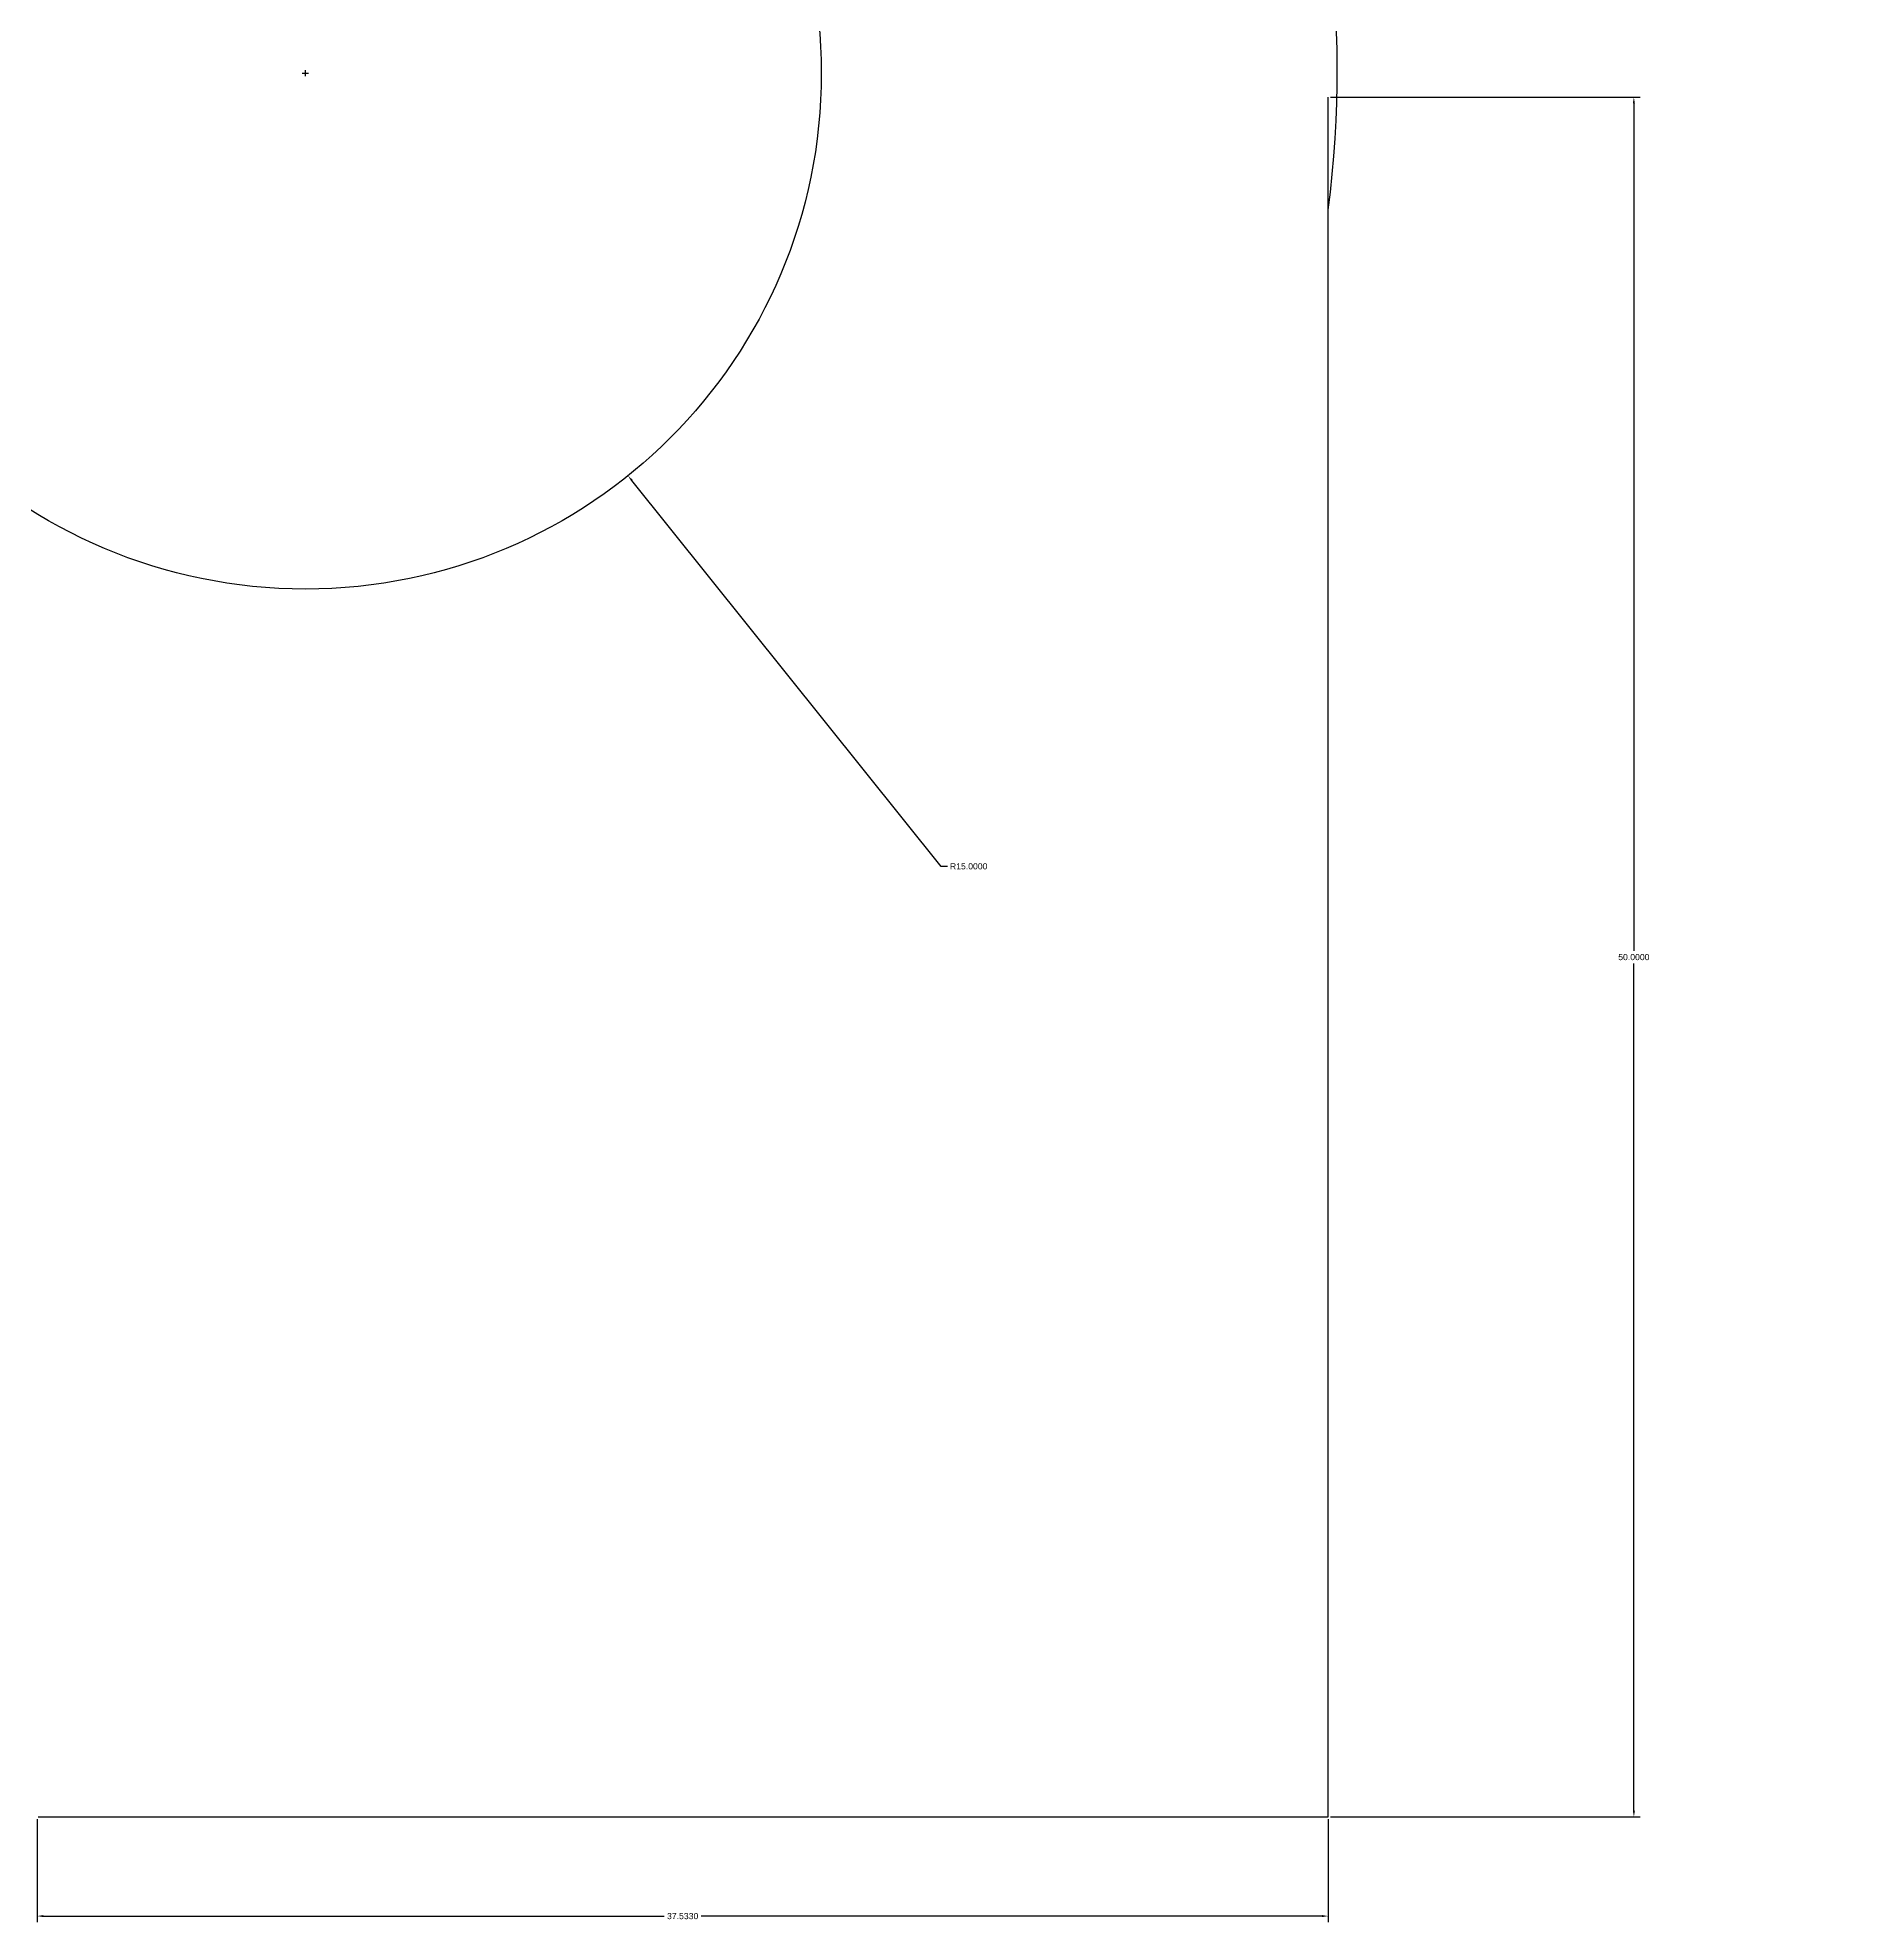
# Model space of a CAD drawing. Header units: inches. Extents: x 3 to 349, y 2 to 96.
# Drawn here: x 114.7 to 167.6, y 2 to 56.8 of the extents above; entities that cross this region are included whole.
import ezdxf

# ---------------------------------------------------------------- set-up
doc = ezdxf.new("R2010")
doc.units = ezdxf.units.IN
doc.header["$MEASUREMENT"] = 0
doc.styles.get("Standard").update_dxf_attribs({"font": 'arial.ttf'})
doc.dimstyles.get("Standard").update_dxf_attribs({"dimtxt": 0.18, "dimasz": 0.18, "dimexe": 0.18, "dimexo": 0.0625, "dimgap": 0.09, "dimtad": 0, "dimtih": 1, "dimtoh": 1, "dimdec": 4, "dimzin": 0, "dimdsep": 46, "dimtxsty": 'Standard', "dimcen": 0.09, "dimadec": 0, "dimazin": 0, "dimtfac": 1, "dimtdec": 4, "dimtofl": 0, "dimtmove": 0, "dimatfit": 3, "dimfxl": 1, "dimtolj": 1, "dimtzin": 0, "dimarcsym": 0})

# ---------------------------------------------------------------- blocks, each defined once
blk = doc.blocks.new('*D7')
at = {"color": 0, "lineweight": -2, "transparency": 16777216}
for p, q in [((114.721, 5.006), (114.721, 2.007)), ((152.254, 5.006), (152.254, 2.007)), ((114.901, 2.187), (132.954, 2.187)), ((152.074, 2.187), (134.021, 2.187))]:
    blk.add_line(p, q, dxfattribs=at)
at = {"color": 0, "transparency": 16777216}
for points in [[(114.901, 2.217), (114.901, 2.157), (114.721, 2.187)], [(152.074, 2.217), (152.074, 2.157), (152.254, 2.187)]]:
    blk.add_solid(points, dxfattribs=at)
at = {"layer": 'Defpoints', "color": 0, "transparency": 16777216}
for p in [(114.721, 5.069), (152.254, 5.069), (152.254, 2.187)]:
    blk.add_point(p, dxfattribs=at)
at = {"color": 0, "transparency": 16777216, "insert": (133.488, 2.187), "char_height": 0.18, "attachment_point": 5}
blk.add_mtext('\\A1;37.5330', dxfattribs=at)
blk = doc.blocks.new('*D8')
at = {"color": 0, "lineweight": -2, "transparency": 16777216}
for p, q in [((152.317, 55.069), (161.321, 55.069)), ((161.141, 54.889), (161.141, 30.251)), ((161.141, 5.249), (161.141, 29.887)), ((152.317, 5.069), (161.321, 5.069))]:
    blk.add_line(p, q, dxfattribs=at)
at = {"color": 0, "transparency": 16777216}
for points in [[(161.111, 54.889), (161.171, 54.889), (161.141, 55.069)], [(161.111, 5.249), (161.171, 5.249), (161.141, 5.069)]]:
    blk.add_solid(points, dxfattribs=at)
at = {"layer": 'Defpoints', "color": 0, "transparency": 16777216}
for p in [(152.254, 55.069), (152.254, 5.069), (161.141, 5.069)]:
    blk.add_point(p, dxfattribs=at)
at = {"color": 0, "transparency": 16777216, "insert": (161.141, 30.069), "char_height": 0.18, "attachment_point": 5}
blk.add_mtext('\\A1;50.0000', dxfattribs=at)
blk = doc.blocks.new('*D9')
at = {"color": 0, "lineweight": -2, "transparency": 16777216}
for p, q in [((122.429, 55.77), (122.609, 55.77)), ((122.519, 55.68), (122.519, 55.86)), ((141.004, 32.708), (132.013, 43.925)), ((141.184, 32.708), (141.004, 32.708))]:
    blk.add_line(p, q, dxfattribs=at)
at = {"color": 0, "transparency": 16777216}
blk.add_solid([(132.036, 43.944), (131.989, 43.907), (131.9, 44.066)], dxfattribs=at)
at = {"layer": 'Defpoints', "color": 0, "transparency": 16777216}
for p in [(122.519, 55.77), (131.9, 44.066)]:
    blk.add_point(p, dxfattribs=at)
at = {"color": 0, "transparency": 16777216, "insert": (141.803, 32.708), "char_height": 0.18, "attachment_point": 5}
blk.add_mtext('\\A1;R15.0000', dxfattribs=at)
blk = doc.blocks.new('*D10')
at = {"color": 0, "lineweight": -2, "transparency": 16777216}
for p, q in [((166.302, 95.908), (144.765, 76.164)), ((166.482, 95.908), (166.302, 95.908)), ((122.429, 55.77), (122.609, 55.77)), ((122.519, 55.68), (122.519, 55.86))]:
    blk.add_line(p, q, dxfattribs=at)
at = {"color": 0, "transparency": 16777216}
blk.add_solid([(144.745, 76.187), (144.786, 76.142), (144.633, 76.043)], dxfattribs=at)
at = {"layer": 'Defpoints', "color": 0, "transparency": 16777216}
for p in [(144.633, 76.043), (122.519, 55.77)]:
    blk.add_point(p, dxfattribs=at)
at = {"color": 0, "transparency": 16777216, "insert": (167.101, 95.908), "char_height": 0.18, "attachment_point": 5}
blk.add_mtext('\\A1;R30.0000', dxfattribs=at)

msp = doc.modelspace()

# ---------------------------------------------------------------- linework, layer by layer
for p, q in [((152.25407, 5.06888), (152.25407, 55.06888)), ((114.75407, 5.06888), (152.25407, 5.06888))]:
    msp.add_line(p, q)
msp.add_circle((122.51892, 55.77022), 15)
msp.add_arc((122.51892, 55.77022), 30, 352.381135, 180)

# ---------------------------------------------------------------- dimensions: what is measured, and where the dimension line sits
for mpoint, picture, middle in [((144.63278, 76.04279), '*D10', (167.10136, 95.90771)), ((131.90015, 44.06585), '*D9', (141.80295, 32.70808))]:
    dim = msp.add_radius_dim(center=(122.51892, 55.77022), mpoint=mpoint, dimstyle='Standard')
    dim.commit()
    dim.dimension.update_dxf_attribs({"geometry": picture, "text_midpoint": middle, "dimtype": 164})
dim = msp.add_linear_dim(base=(161.14056, 5.06888), p1=(152.25407, 55.06888), p2=(152.25407, 5.06888), angle=90, dimstyle='Standard')
dim.commit()
dim.dimension.update_dxf_attribs({"geometry": '*D8', "text_midpoint": (161.14056, 30.06888)})
dim = msp.add_linear_dim(base=(152.254074, 2.186605), p1=(114.721118, 5.068828), p2=(152.254074, 5.068828), dimstyle='Standard')
dim.commit()
dim.dimension.update_dxf_attribs({"geometry": '*D7', "text_midpoint": (133.487596, 2.186605)})

doc.saveas('drawing.dxf')
